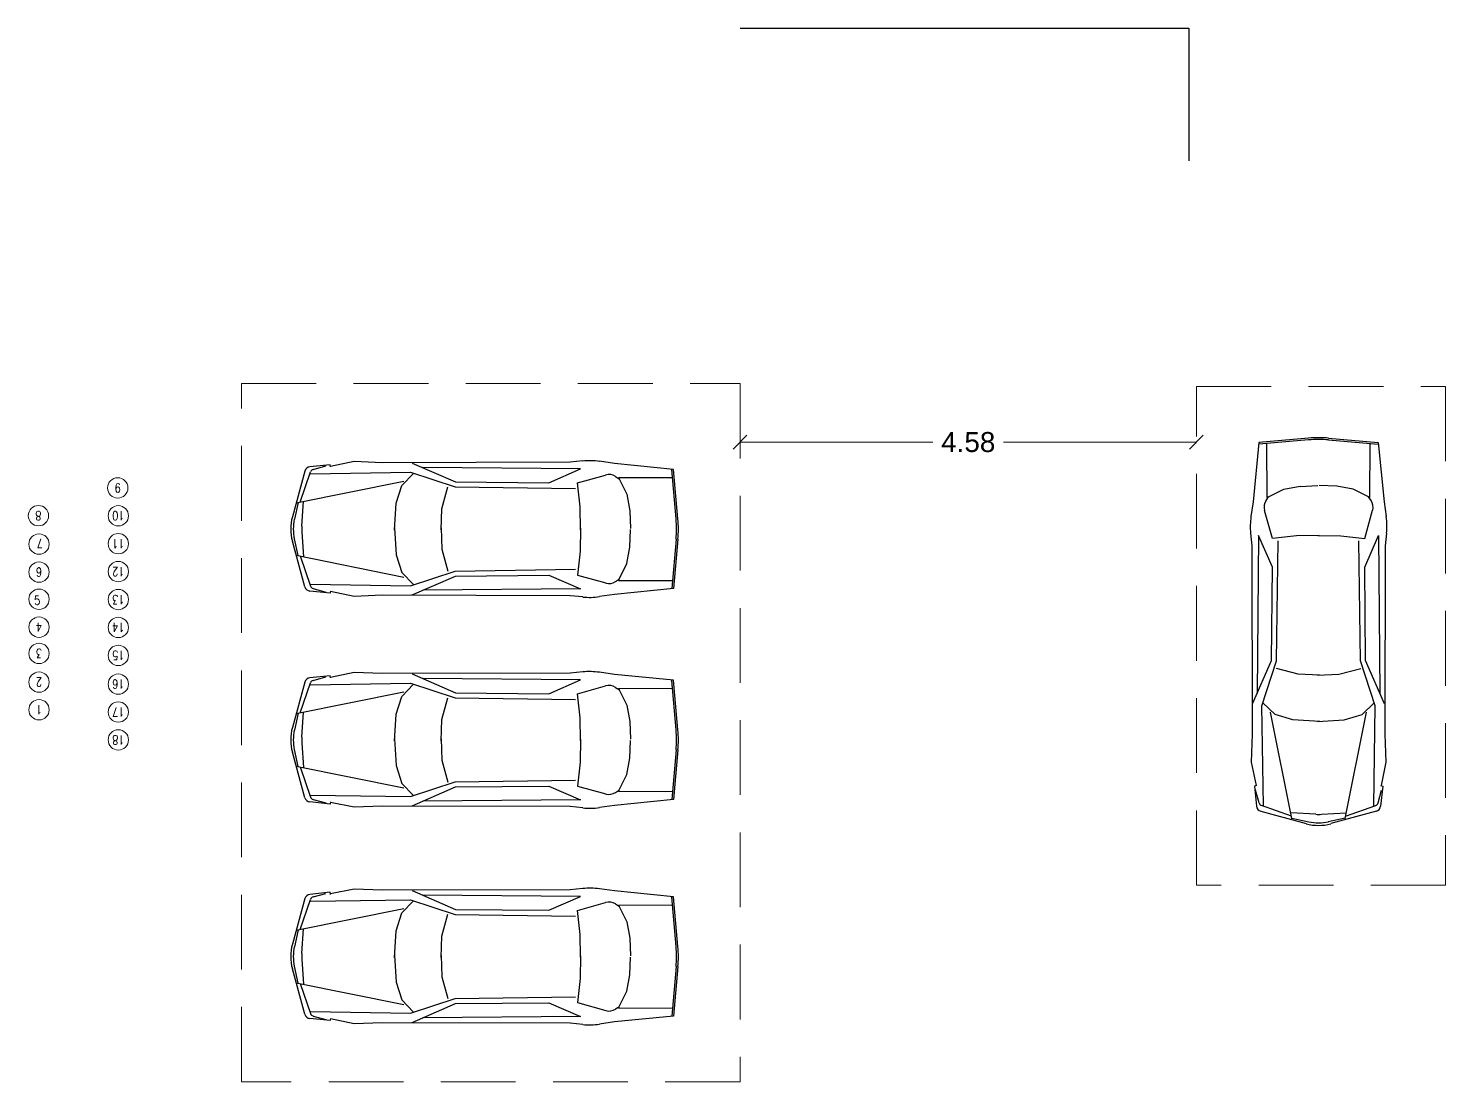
# Model space of a CAD drawing. Header units: metres. Extents: x -355 to 973, y -73 to 238.
# Drawn here: x 828.81 to 843.03, y 86.5 to 97.06 of the extents above; entities that cross this region are included whole.
import ezdxf

# ---------------------------------------------------------------- set-up
doc = ezdxf.new("R2010")
doc.units = ezdxf.units.M
doc.header["$LTSCALE"] = 3
doc.header["$MEASUREMENT"] = 0
for name, pattern in [('1', [30, 6, 6, 6, 6, 6]), ('202$0$HIDDEN', [0.375, 0.25, -0.125]), ('DASHED2', [0.375, 0.25, -0.125])]:
    doc.linetypes.add(name, pattern=pattern)
for name, color, linetype in [('01B', 10, 'Continuous'), ('1', 1, 'Continuous'), ('CAR', 1, 'Continuous')]:
    doc.layers.add(name, color=color, linetype=linetype)
doc.layers.add('15', color=63, linetype='DASHED2', lineweight=15)
doc.layers.add('alaem', color=230, linetype='Continuous', lineweight=5)
doc.styles.add('Axe', font='romans.shx', dxfattribs={"width": 0.8, "height": 0.26})
doc.styles.get("Standard").update_dxf_attribs({"font": 'arial.ttf'})
doc.dimstyles.new('ahmad', dxfattribs={"dimtxt": 0.2, "dimasz": 0.1375, "dimexe": 0, "dimexo": 0.0625, "dimgap": 0.09, "dimtad": 0, "dimzin": 0, "dimdsep": 46, "dimtxsty": 'Standard', "dimblk": 'OBLIQUE', "dimcen": 0.09, "dimclrd": 245, "dimclrt": 61, "dimadec": 0, "dimazin": 0, "dimtfac": 1, "dimtofl": 0, "dimtmove": 0, "dimatfit": 3, "dimldrblk": 'OBLIQUE', "dimfxl": 0, "dimfxlon": 1, "dimtolj": 1, "dimtzin": 0, "dimlwd": 13, "dimarcsym": 0})

# ---------------------------------------------------------------- blocks, each defined once
blk = doc.blocks.new('CARP5')
at = {"layer": 'CAR'}
for p, q in [((-127.1, 55.7), (-149.8, 51)), ((-100, 54.6), (-127.1, 55.7)), ((82.4, 55.1), (-100, 54.6)), ((94.5, 56.3), (82.4, 55.1)), ((125.1, 53.9), (110.6, 56)), ((-174.7, 46.5), (-186.8, 2.3)), ((-179.4, 16.5), (-169.2, 45.7)), ((-150.4, 52.6), (-169.9, 50.6)), ((-169.4, 43.9), (-72.5, 45.4)), ((-166.7, 48.1), (-154.4, 51.5)), ((-149.8, 50.5), (-150.4, 52.6)), ((-80.9, 32.6), (-69.6, 44.3)), ((-72.5, 45.4), (-29.2, 31.2)), ((-70.8, 54.3), (-28.9, 36.1)), ((92.4, 48.6), (-60.6, 49.9)), ((61.7, 35.2), (92.4, 48.6)), ((89.3, 35.1), (116.6, 42.7)), ((116.8, 42.8), (116.8, 42.8)), ((182.5, 48.2), (125.1, 53.9)), ((126.1, 41.3), (129.9, 38.8)), ((184.9, 0.1), (180.8, 48.1)), ((186.7, 0.1), (182.5, 48.2)), ((-183.3, 15.9), (-78.9, 36.9)), ((-86.3, 15.3), (-80.9, 32.6)), ((-42, 10.1), (-36.4, 31.3)), ((-29.2, 31.2), (87.3, 29.5)), ((-28.9, 36.1), (61.7, 35.2)), ((91.9, 11.8), (89.3, 35.1)), ((129.1, 40.3), (181.1, 40.4)), ((129.1, 40.3), (137.2, 24)), ((-181.4, 16.2), (-184.9, -0.1)), ((-177.7, -6.8), (-176.2, 17.3)), ((-87.8, -10.8), (-86.3, 15.3)), ((137.2, 24), (140, 8.1)), ((-42.8, -10.5), (-42, 10.1)), ((92.2, -10.3), (91.9, 11.8)), ((139.9, 8.1), (140.7, -9)), ((-177.7, -12.3), (-176.2, -36.4)), ((-87.8, -8.4), (-86.3, -34.5)), ((-42.8, -8.6), (-42, -29.2)), ((92.2, -8.9), (91.9, -31)), ((140, -27.2), (140.7, -10.1)), ((-174.7, -65.6), (-186.8, -21.5)), ((-181.4, -35.4), (-184.9, -19)), ((137.2, -43.1), (140, -27.2)), ((184.9, -19.3), (180.8, -67.3)), ((186.7, -19.3), (182.5, -67.3)), ((-183.3, -35), (-78.9, -56.1)), ((-179.4, -35.6), (-169.2, -64.9)), ((-86.3, -34.5), (-80.9, -51.7)), ((-42, -29.2), (-36.4, -50.4)), ((91.9, -31), (89.3, -54.3)), ((-80.9, -51.7), (-69.6, -63.5)), ((-72.5, -64.5), (-29.2, -50.3)), ((-29.2, -50.3), (87.3, -48.6)), ((-28.9, -55.2), (61.7, -54.4)), ((61.7, -54.4), (92.4, -67.7)), ((89.3, -54.3), (116.8, -61.9)), ((129.1, -59.4), (137.2, -43.1)), ((-169.4, -63), (-72.5, -64.5)), ((-166.7, -67.3), (-154.4, -70.7)), ((-70.8, -73.5), (-28.9, -55.2)), ((92.4, -67.7), (-60.6, -69)), ((182.5, -67.3), (125.1, -73)), ((126.1, -60.4), (129.9, -57.9)), ((129.1, -59.4), (181.1, -59.6)), ((-150.4, -71.7), (-169.9, -69.7)), ((-149.8, -69.7), (-150.4, -71.7)), ((-127.1, -74.9), (-149.8, -70.1)), ((-100, -73.7), (-127.1, -74.9)), ((82.4, -74.2), (-100, -73.7)), ((94.5, -75.4), (82.4, -74.2)), ((125.1, -73), (110.6, -75.1))]:
    blk.add_line(p, q, dxfattribs=at)
for centre, radius, start, end in [((101.1, -11), 67.6, 81.9284, 95.6257), ((-169.3, 45), 5.63, 95.8102, 164.6615), ((-165.7, 44.5), 3.75, 105.4862, 160.7894), ((119.9, 31.9), 11.3, 56.264, 106.8198), ((-143.4, -9.6), 45.1, 164.6615, 195.3385), ((72.7, -9.6), 112.6, 355.0592, 4.9408), ((74.5, -9.6), 112.6, 355.0592, 4.9408), ((-140.9, -9.6), 45.1, 167.9052, 192.0948), ((-132.7, -9.6), 45.1, 176.4735, 183.5265), ((-169.3, -64.1), 5.63, 195.3385, 264.1898), ((-165.7, -63.6), 3.75, 199.2106, 254.5138), ((119.9, -51.1), 11.3, 254.4694, 303.7359), ((101.1, -8.2), 67.6, 264.3743, 278.0716)]:
    blk.add_arc(centre, radius, start, end, dxfattribs=at)
blk = doc.blocks.new('A$C1D69598D')
at = {"layer": 'CAR'}
blk.add_blockref('CARP5', (188.3, 75.7), dxfattribs=at)
blk = doc.blocks.new('sddd')
at = {"layer": '15'}
blk.add_lwpolyline([(39.818, 214.854), (37.318, 214.854), (37.318, 219.854), (39.818, 219.854)], close=True, dxfattribs=at)
at = {"layer": '15', "xscale": 0.01035204405718559, "yscale": 0.01035204405718559, "zscale": 0.01035204405718559, "rotation": 90}
blk.add_blockref('A$C1D69598D', (39.228, 215.455), dxfattribs=at)
blk = doc.blocks.new('fyufu')
at = {"layer": '15'}
for p, q in [((27.577, 219.64), (34.577, 219.64)), ((27.577, 214.64), (27.577, 219.64)), ((34.577, 219.64), (34.577, 214.64)), ((34.577, 214.64), (27.577, 214.64))]:
    blk.add_line(p, q, dxfattribs=at)
at = {"layer": '15', "xscale": 0.01035204405718559, "yscale": 0.01035204405718559, "zscale": 0.01035204405718559, "rotation": 90}
for p in [(29.719, 215.136), (31.834, 215.136), (34.006, 215.136)]:
    blk.add_blockref('A$C1D69598D', p, dxfattribs=at)
blk = doc.blocks.new('_Oblique')
at = {"color": 0, "linetype": 'ByBlock', "lineweight": -2}
blk.add_line((-0.5, -0.5), (0.5, 0.5), dxfattribs=at)
blk = doc.blocks.new('*D274')
at = {"layer": '01B', "color": 245, "linetype": '1', "lineweight": 13, "transparency": 16777216}
for p, q in [((835.951, 92.915), (837.886, 92.915)), ((840.528, 92.915), (838.593, 92.915))]:
    blk.add_line(p, q, dxfattribs=at)
at = {"layer": 'Defpoints', "color": 0, "linetype": '1', "transparency": 16777216}
for p in [(835.951, 93.172), (840.528, 93.172), (835.951, 92.915)]:
    blk.add_point(p, dxfattribs=at)
at = {"layer": '01B', "color": 245, "linetype": '1', "lineweight": 13, "transparency": 16777216, "xscale": 0.1375, "yscale": 0.1375, "zscale": 0.1375, "rotation": 180}
blk.add_blockref('_Oblique', (835.951, 92.915), dxfattribs=at)
at = {"layer": '01B', "color": 245, "linetype": '1', "lineweight": 13, "transparency": 16777216, "xscale": 0.1375, "yscale": 0.1375, "zscale": 0.1375}
blk.add_blockref('_Oblique', (840.528, 92.915), dxfattribs=at)
at = {"layer": '01B', "color": 61, "linetype": '1', "transparency": 16777216, "insert": (838.24, 92.915), "char_height": 0.2, "attachment_point": 5}
blk.add_mtext('\\A1;4.58', dxfattribs=at)

msp = doc.modelspace()

# ---------------------------------------------------------------- linework, layer by layer
at = {"layer": '01B', "color": 0, "linetype": '1'}
for p, q in [((835.951, 97.065), (840.451, 97.065)), ((840.451, 97.065), (840.451, 95.735))]:
    msp.add_line(p, q, dxfattribs=at)
at = {"layer": 'alaem'}
for centre in [(829.71, 92.456), (828.915, 92.178), (829.716, 92.177), (828.921, 91.893), (829.716, 91.897), (828.921, 91.612), (829.716, 91.617), (828.921, 91.34), (829.716, 91.337), (828.921, 91.06), (829.716, 91.057), (828.921, 90.797), (829.716, 90.777), (828.921, 90.509), (829.716, 90.489), (828.921, 90.232), (829.716, 90.209), (829.716, 89.929)]:
    msp.add_circle(centre, 0.102, dxfattribs=at)

# ---------------------------------------------------------------- block references
at = {"layer": '1', "linetype": '202$0$HIDDEN', "rotation": 270}
msp.add_blockref('fyufu', (616.311, 121.079), dxfattribs=at)
at = {"layer": '1', "linetype": '202$0$HIDDEN'}
msp.add_blockref('sddd', (803.21, -126.381), dxfattribs=at)

# ---------------------------------------------------------------- texts
at = {"layer": 'alaem', "char_height": 0.0901, "width": 0.11644, "attachment_point": 5, "style": 'Axe'}
for s, insert, rotation in [('9', (829.71, 92.456), 180), ('8', (828.915, 92.178), 180), ('10', (829.716, 92.177), 180), ('7', (828.929, 91.901), 180), ('11', (829.716, 91.897), 180), ('6', (828.921, 91.612), 180), ('12', (829.716, 91.617), 180), ('5', (828.902, 91.33), 2.4806), ('13', (829.716, 91.337), 180), ('4', (828.921, 91.06), 180), ('14', (829.716, 91.057), 180), ('3', (828.921, 90.797), 180), ('15', (829.716, 90.777), 180), ('2', (828.921, 90.509), 180), ('16', (829.716, 90.489), 180), ('1', (828.921, 90.232), 180), ('17', (829.716, 90.209), 180), ('18', (829.716, 89.929), 180)]:
    msp.add_mtext(s, dxfattribs=dict(at, insert=insert, rotation=rotation))

# ---------------------------------------------------------------- dimensions: what is measured, and where the dimension line sits
at = {"layer": '01B', "color": 0, "linetype": '1'}
dim = msp.add_linear_dim(base=(835.951, 92.915), p1=(840.528, 93.172), p2=(835.951, 93.172), dimstyle='ahmad', dxfattribs=at)
dim.commit()
dim.dimension.update_dxf_attribs({"geometry": '*D274', "text_midpoint": (838.24, 92.915)})

doc.saveas('drawing.dxf')
